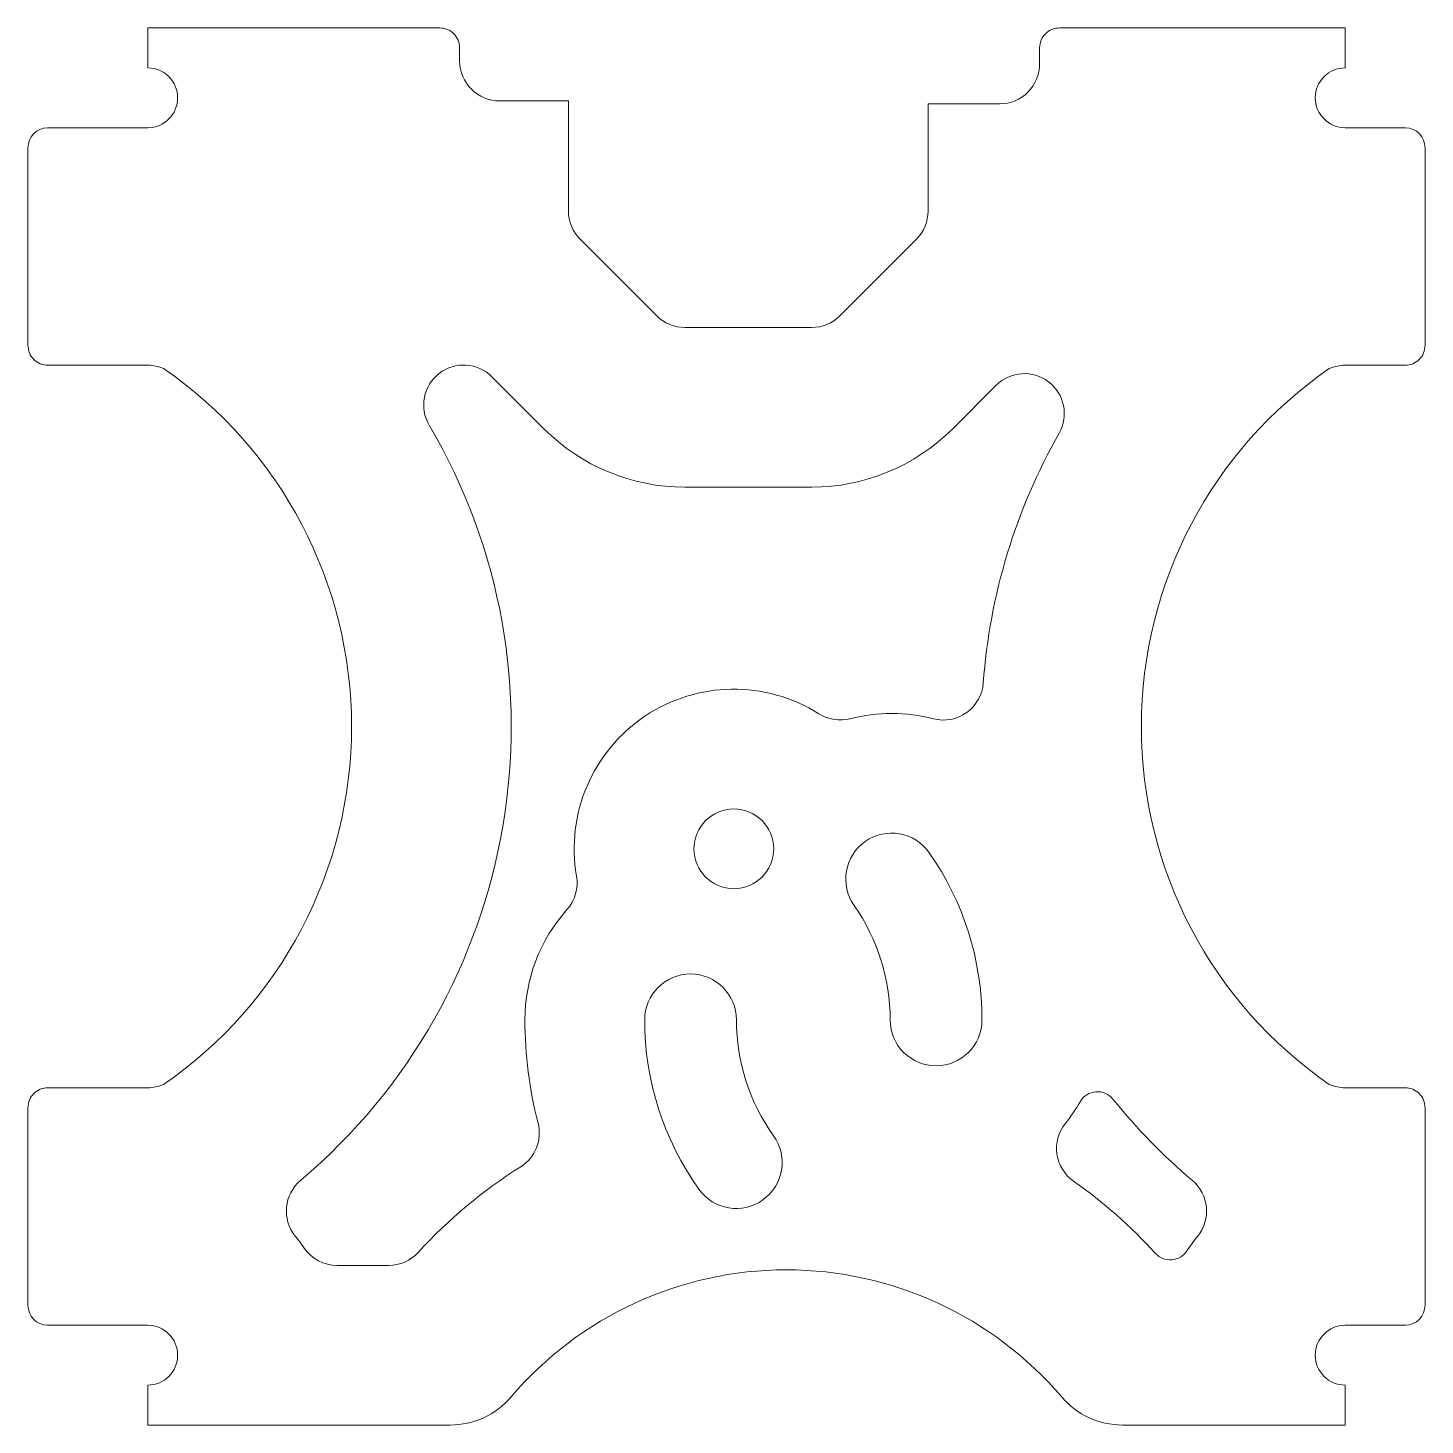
# Model space of a CAD drawing. Header units: millimetres. Extents: x -17.5 to 17.5, y -17.5 to 17.5.
import ezdxf

# ---------------------------------------------------------------- set-up
doc = ezdxf.new("R2010")
doc.units = ezdxf.units.MM
doc.layers.add('Camera-Holder', color=251, linetype='Continuous', true_color=0x5b5b5b)

msp = doc.modelspace()

# ---------------------------------------------------------------- linework, layer by layer
at = {"layer": 'Camera-Holder', "lineweight": 0}
for points in [[(-5.398, -16.797, -0.461882), (8.398, -16.797, 0.219785), (9.921, -17.5), (15.5, -17.5), (15.5, -16.5, -0.999982), (15.5, -15), (17.013, -15, 0.406918), (17.5, -14.5), (17.5, -9.55, 0.414214), (17, -9.05), (15.5, -9.05, -0.102835), (15.101, -8.967, -0.525067), (15.101, 8.967, -0.102835), (15.5, 9.05), (17, 9.05, 0.414214), (17.5, 9.55), (17.5, 14.5, 0.406918), (17.013, 15), (15.5, 15, -0.999982), (15.5, 16.5), (15.5, 17.5), (8.345, 17.5, 0.414214), (7.845, 17), (7.845, 16.6, -0.414214), (6.845, 15.6), (5.05, 15.6), (5.05, 12.914, -0.198912), (4.757, 12.207), (2.838, 10.288, -0.198912), (2.131, 9.995), (-1.04, 9.995, -0.198912), (-1.748, 10.288), (-3.666, 12.207, -0.198912), (-3.959, 12.914), (-3.959, 15.67), (-5.685, 15.67, -0.414214), (-6.685, 16.67), (-6.685, 17, 0.414214), (-7.185, 17.5), (-14.5, 17.5), (-14.5, 16.5, -0.999982), (-14.5, 15), (-17.013, 15, 0.406918), (-17.5, 14.5), (-17.5, 9.55, 0.414214), (-17, 9.05), (-14.5, 9.05, -0.102835), (-14.101, 8.967, -0.525067), (-14.101, -8.967, -0.102835), (-14.5, -9.05), (-17, -9.05, 0.414214), (-17.5, -9.55), (-17.5, -14.5, 0.406918), (-17.013, -15), (-14.5, -15, -0.999982), (-14.5, -16.5), (-14.5, -17.5), (-6.921, -17.5, 0.219785)], [(8.332, 7.347, 0.873589), (6.755, 8.548), (5.667, 7.46, -0.198912), (2.131, 5.995), (-1.04, 5.995, -0.198912), (-4.576, 7.46), (-5.879, 8.763, 0.880493), (-7.448, 7.549, -0.365192), (-10.672, -11.374, 0.407625), (-10.804, -12.766, -0.019639), (-10.582, -13.065, 0.247403), (-9.757, -13.5), (-8.462, -13.5, 0.210538), (-7.724, -13.175, -0.067219), (-5.156, -11.03, 0.326615), (-4.721, -9.933, -0.063467), (-5.05, -7.35, -0.184211), (-3.996, -4.586, 0.229007), (-3.757, -3.749, -0.64984), (2.317, 0.319, 0.20664), (3.1, 0.196, -0.127538), (5.184, 0.194, 0.468459), (6.433, 1.089, -0.111145)], [(3.196, -4.482, -0.153915), (4.1, -7.35, 1), (6.4, -7.35, 0.153915), (5.08, -3.162, 1)], [(-0.691, -11.592, 1), (1.181, -10.255, -0.156295), (0.25, -7.35, 1), (-2.05, -7.35, 0.156295)], [(11.804, -12.766, 0.407625), (11.672, -11.374, -0.047942), (9.682, -9.335, 0.529247), (8.857, -9.401, -0.039636), (8.489, -9.945, 0.432602), (8.693, -11.388, -0.054908), (10.746, -13.199, 0.489533), (11.533, -13.137, -0.024199)]]:
    msp.add_lwpolyline(points, format="xyb", close=True, dxfattribs=at)
msp.add_circle((0.184, -3.065), 1, dxfattribs=at)

doc.saveas('drawing.dxf')
